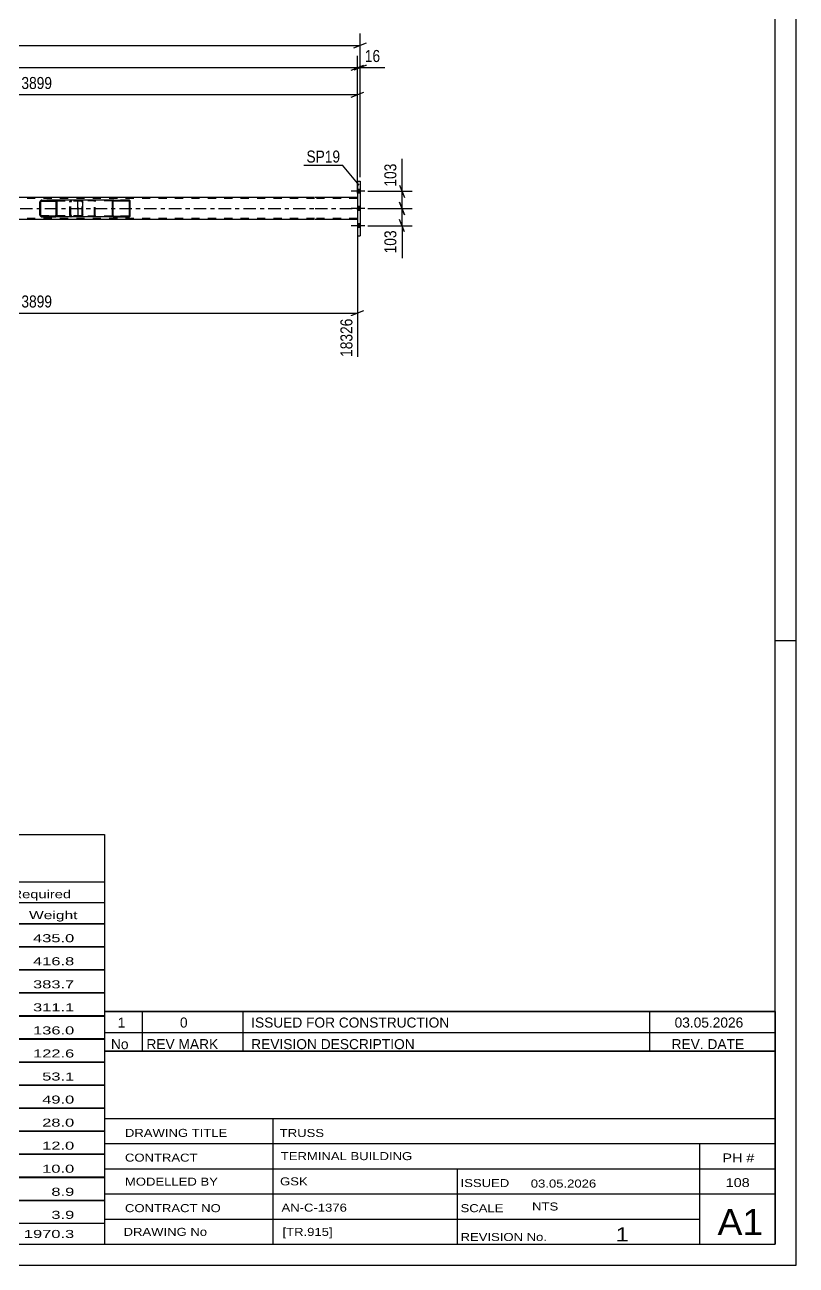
# Model space of a CAD drawing. Header units: millimetres. Extents: x 0 to 841, y 0 to 594.
# Drawn here: x 657 to 841, y 0 to 295.9 of the extents above; entities that cross this region are included whole.
import ezdxf

# ---------------------------------------------------------------- set-up
doc = ezdxf.new("R2010")
doc.units = ezdxf.units.MM
doc.linetypes.add('DXK_LINE_DOT2', pattern=[3.9198, 1.9599, -1.9599])
doc.linetypes.add('DXK_LINE_DOT3', pattern=[5.9187, 2.979, -0.9799, 0.9799, -0.9799])
doc.styles.add('Arial Narrow', font='ARIALN.TTF', dxfattribs={"height": 0.2})

# ---------------------------------------------------------------- blocks, each defined once
blk = doc.blocks.new('Unknown-814521683-14122')
at = {"color": 7, "linetype": 'Continuous'}
for p, q in [((676, 60.55), (836, 60.55)), ((836, 60.55), (676, 60.55)), ((676, 60.55), (676, 55.55)), ((685, 60.55), (685, 55.55)), ((709, 60.55), (709, 55.55)), ((806, 60.55), (806, 55.55)), ((836, 60.55), (836, 55.55)), ((676, 55.55), (836, 55.55)), ((676, 55.55), (676, 51.05)), ((676, 55.55), (836, 55.55)), ((685, 55.55), (685, 51.05)), ((709, 55.55), (709, 51.05)), ((806, 55.55), (806, 51.05)), ((836, 55.55), (836, 51.05)), ((836, 51.05), (676, 51.05))]:
    blk.add_line(p, q, dxfattribs=at)
at = {"color": 7, "linetype": 'Continuous', "style": 'Arial Narrow'}
for s, height, width, p in [('1', 2.39, 1.196471, (679.16, 56.7)), ('0', 2.39, 1.196471, (694, 56.7)), ('ISSUED FOR CONSTRUCTION', 2.3861, 1.196471, (711, 56.7)), ('03.05.2026', 2.386, 1.196471, (812, 56.7)), ('No', 2.386, 1.2, (677.54, 51.55)), ('REV MARK', 2.386, 1.2, (686, 51.55)), ('REVISION DESCRIPTION', 2.3861, 1.2, (711, 51.55)), ('REV. DATE', 2.386, 1.2, (811.28, 51.55))]:
    blk.add_text(s, height=height, dxfattribs=dict(at, width=width)).set_placement(p)
blk = doc.blocks.new('Unknown-814521683-1135')
at = {"color": 5, "linetype": 'Continuous'}
for p, q in [((841, 0), (841, 594)), ((836, 5), (836, 589)), ((841, 149), (836, 149)), ((5, 5), (836, 5)), ((0, 0), (841, 0))]:
    blk.add_line(p, q, dxfattribs=at)
blk = doc.blocks.new('Unknown-814521683-14119')
at = {"color": 7, "linetype": 'Continuous'}
for p, q in [((676, 51.05), (676, 5)), ((676, 51.05), (836, 51.05)), ((836, 51), (836, 5)), ((676, 35), (836, 35)), ((716.14, 35), (716.14, 5)), ((676, 29), (836, 29)), ((818, 5.05), (818, 29.05)), ((676, 23), (836, 23)), ((760.14, 23), (760.14, 5)), ((676, 17), (836, 17)), ((676, 11), (818, 11)), ((676, 5), (836, 5))]:
    blk.add_line(p, q, dxfattribs=at)
at = {"color": 7, "style": 'Arial Narrow'}
for s, height, width, p in [('DRAWING TITLE', 1.9089, 1.425378, (680.88, 30.61)), ('TRUSS', 1.909, 1.425378, (717.81, 30.59)), ('CONTRACT', 1.909, 1.425378, (680.88, 24.71)), ('TERMINAL BUILDING', 1.9089, 1.425378, (718.06, 25.07)), ('MODELLED BY', 1.9089, 1.425378, (680.88, 18.98)), ('GSK', 1.909, 1.425378, (717.88, 19.04)), ('ISSUED', 1.909, 1.425378, (760.94, 18.64)), ('03.05.2026', 1.909, 1.425378, (777.69, 18.52)), ('CONTRACT NO', 1.9089, 1.425378, (680.88, 12.66)), ('AN-C-1376', 1.909, 1.425378, (718.23, 12.78)), ('SCALE', 1.909, 1.425378, (760.94, 12.65)), ('A1', 6.204, 1.25, (822.24, 7.2)), ('DRAWING No', 1.909, 1.425378, (680.56, 7)), ('[TR.915]', 1.909, 1.425378, (718.46, 6.99)), ('1', 3.34, 1.5, (797.91, 5.68)), ('REVISION No.', 1.9089, 1.425378, (760.94, 5.77))]:
    blk.add_text(s, height=height, dxfattribs=dict(at, width=width)).set_placement(p)
at = {"color": 7, "linetype": 'Continuous', "style": 'Arial Narrow'}
for s, height, width, p in [('PH #', 2.1, 1.42538, (823.4, 24.55)), ('108', 2.1, 1.42538, (824.19, 18.65)), ('NTS', 1.909, 1.425378, (778, 13.05))]:
    blk.add_text(s, height=height, dxfattribs=dict(at, width=width)).set_placement(p)
blk = doc.blocks.new('Unknown-814521683-14120')
at = {"color": 7, "linetype": 'Continuous'}
for p, q in [((516, 102.75), (676, 102.75)), ((516, 91.5), (516, 102.75)), ((676, 102.75), (676, 91.5)), ((516, 91.5), (676, 91.5)), ((516, 91.5), (516, 86.5)), ((676, 91.5), (676, 86.5)), ((516, 86.5), (676, 86.5)), ((516, 86.5), (516, 81.5)), ((540, 86.5), (540, 81.5)), ((575.5, 86.5), (575.5, 81.5)), ((601.5, 86.5), (601.5, 81.5)), ((614.5, 86.5), (614.5, 81.5)), ((632, 86.5), (632, 81.5)), ((654, 86.5), (654, 81.5)), ((676, 86.5), (676, 81.5)), ((516, 81.5), (676, 81.5)), ((516, 81.45), (516, 76.05)), ((516, 81.45), (676, 81.45)), ((540, 81.5), (540, 76)), ((575.5, 81.5), (575.5, 76)), ((601.5, 81.5), (601.5, 76)), ((614.5, 81.5), (614.5, 76)), ((632, 81.5), (632, 76)), ((654, 81.5), (654, 76)), ((676, 81.45), (676, 76.05)), ((516, 76.05), (676, 76.05)), ((516, 75.95), (516, 70.55)), ((516, 75.95), (676, 75.95)), ((540, 76), (540, 70.5)), ((575.5, 76), (575.5, 70.5)), ((601.5, 76), (601.5, 70.5)), ((614.5, 76), (614.5, 70.5)), ((632, 76), (632, 70.5)), ((654, 76), (654, 70.5)), ((676, 75.95), (676, 70.55)), ((516, 70.55), (676, 70.55)), ((516, 70.45), (516, 65.05)), ((516, 70.45), (676, 70.45)), ((540, 70.5), (540, 65)), ((575.5, 70.5), (575.5, 65)), ((601.5, 70.5), (601.5, 65)), ((614.5, 70.5), (614.5, 65)), ((632, 70.5), (632, 65)), ((654, 70.5), (654, 65)), ((676, 70.45), (676, 65.05)), ((516, 65.05), (676, 65.05)), ((516, 64.95), (516, 59.55)), ((516, 64.95), (676, 64.95)), ((540, 65), (540, 59.5)), ((575.5, 65), (575.5, 59.5)), ((601.5, 65), (601.5, 59.5)), ((614.5, 65), (614.5, 59.5)), ((632, 65), (632, 59.5)), ((654, 65), (654, 59.5)), ((676, 64.95), (676, 59.55)), ((516, 59.55), (676, 59.55)), ((516, 59.45), (516, 54.05)), ((516, 59.45), (676, 59.45)), ((540, 59.5), (540, 54)), ((575.5, 59.5), (575.5, 54)), ((601.5, 59.5), (601.5, 54)), ((614.5, 59.5), (614.5, 54)), ((632, 59.5), (632, 54)), ((654, 59.5), (654, 54)), ((676, 59.45), (676, 54.05)), ((516, 54.05), (676, 54.05)), ((516, 53.95), (516, 48.55)), ((516, 53.95), (676, 53.95)), ((540, 54), (540, 48.5)), ((575.5, 54), (575.5, 48.5)), ((601.5, 54), (601.5, 48.5)), ((614.5, 54), (614.5, 48.5)), ((632, 54), (632, 48.5)), ((654, 54), (654, 48.5)), ((676, 53.95), (676, 48.55)), ((516, 48.55), (676, 48.55)), ((516, 48.45), (516, 43.05)), ((516, 48.45), (676, 48.45)), ((540, 48.5), (540, 43)), ((575.5, 48.5), (575.5, 43)), ((601.5, 48.5), (601.5, 43)), ((614.5, 48.5), (614.5, 43)), ((632, 48.5), (632, 43)), ((654, 48.5), (654, 43)), ((676, 48.45), (676, 43.05)), ((516, 43.05), (676, 43.05)), ((516, 42.95), (516, 37.55)), ((516, 42.95), (676, 42.95)), ((540, 43), (540, 37.5)), ((575.5, 43), (575.5, 37.5)), ((601.5, 43), (601.5, 37.5)), ((614.5, 43), (614.5, 37.5)), ((632, 43), (632, 37.5)), ((654, 43), (654, 37.5)), ((676, 42.95), (676, 37.55)), ((516, 37.55), (676, 37.55)), ((516, 37.45), (516, 32.05)), ((516, 37.45), (676, 37.45)), ((540, 37.5), (540, 32)), ((575.5, 37.5), (575.5, 32)), ((601.5, 37.5), (601.5, 32)), ((614.5, 37.5), (614.5, 32)), ((632, 37.5), (632, 32)), ((654, 37.5), (654, 32)), ((676, 37.45), (676, 32.05)), ((516, 32.05), (676, 32.05)), ((516, 31.95), (516, 26.55)), ((516, 31.95), (676, 31.95)), ((540, 32), (540, 26.5)), ((575.5, 32), (575.5, 26.5)), ((601.5, 32), (601.5, 26.5)), ((614.5, 32), (614.5, 26.5)), ((632, 32), (632, 26.5)), ((654, 32), (654, 26.5)), ((676, 31.95), (676, 26.55)), ((516, 26.55), (676, 26.55)), ((516, 26.45), (516, 21.05)), ((516, 26.45), (676, 26.45)), ((540, 26.5), (540, 21)), ((575.5, 26.5), (575.5, 21)), ((601.5, 26.5), (601.5, 21)), ((614.5, 26.5), (614.5, 21)), ((632, 26.5), (632, 21)), ((654, 26.5), (654, 21)), ((676, 26.45), (676, 21.05)), ((516, 21.05), (676, 21.05)), ((516, 20.95), (516, 15.55)), ((516, 20.95), (676, 20.95)), ((540, 21), (540, 15.5)), ((575.5, 21), (575.5, 15.5)), ((601.5, 21), (601.5, 15.5)), ((614.5, 21), (614.5, 15.5)), ((632, 21), (632, 15.5)), ((654, 21), (654, 15.5)), ((676, 20.95), (676, 15.55)), ((516, 15.55), (676, 15.55)), ((516, 15.45), (516, 10.05)), ((516, 15.45), (676, 15.45)), ((540, 15.5), (540, 10)), ((575.5, 15.5), (575.5, 10)), ((601.5, 15.5), (601.5, 10)), ((614.5, 15.5), (614.5, 10)), ((632, 15.5), (632, 10)), ((654, 15.5), (654, 10)), ((676, 15.45), (676, 10.05)), ((516, 10.05), (676, 10.05)), ((516, 10), (676, 10)), ((516, 10), (516, 5)), ((632, 10), (632, 5)), ((654, 10), (654, 5)), ((676, 10), (676, 5)), ((516, 5), (676, 5))]:
    blk.add_line(p, q, dxfattribs=at)
at = {"color": 7, "style": 'Arial Narrow'}
for s, height, width, p in [('GENERAL NOTES & WELD DETAILS :', 2.8633, 1.4, (517.15, 95.06)), ('REFER TYP DRAWING TYP-01', 1.9089, 1.6, (600.7, 95.16)), ("MATERIAL LIST FOR ASSEMBLY MK'D", 1.9089, 1.6, (517.15, 87.56)), ('TR915', 1.909, 1.794707, (609.9, 87.47)), ('3', 1.91, 1.794707, (638.08, 87.56)), ('No. Required', 1.9089, 1.6, (647.41, 87.56)), ('Mark', 1.909, 1.7, (517.34, 82.5)), ('Profile', 1.909, 1.7, (550.41, 82.5)), ('Material', 1.909, 1.7, (580.54, 82.56)), ('No.', 1.909, 1.7, (605.5, 82.56)), ('Length', 1.909, 1.7, (616, 82.56)), ('Area', 1.909, 1.7, (638.5, 82.56)), ('Weight', 1.909, 1.7, (658, 82.56))]:
    blk.add_text(s, height=height, dxfattribs=dict(at, width=width)).set_placement(p)
at = {"color": 7, "linetype": 'Continuous', "style": 'Arial Narrow'}
for s, height, width, p in [('BC181', 1.909, 1.794707, (517.5, 77.06)), ('SHS132*6', 1.909, 1.794707, (542, 77.06)), ('E350', 1.909, 1.794707, (581.74, 77.06)), ('1', 1.91, 1.794707, (605.86, 77.06)), ('18326', 1.909, 1.794707, (616.4, 77.06)), ('9.7', 1.909, 1.794707, (642.32, 77.06)), ('435.0', 1.909, 1.794707, (658.96, 77.06)), ('TR915', 1.909, 1.794707, (517.5, 71.56)), ('SHS100*8', 1.909, 1.794707, (542, 71.56)), ('E350', 1.909, 1.794707, (581.74, 71.56)), ('1', 1.91, 1.794707, (605.86, 71.56)), ('18035', 1.909, 1.794707, (616.4, 71.56)), ('7.2', 1.909, 1.794707, (642.32, 71.56)), ('416.8', 1.909, 1.794707, (658.96, 71.56)), ('M177', 1.909, 1.794707, (517.5, 66.06)), ('SHS100*6', 1.909, 1.794707, (542, 66.06)), ('E350', 1.909, 1.794707, (581.74, 66.06)), ('7', 1.91, 1.794707, (605.86, 66.06)), ('3167', 1.909, 1.794707, (618.58, 66.06)), ('1.2', 1.909, 1.794707, (642.32, 66.06)), ('383.7', 1.909, 1.794707, (658.96, 66.06)), ('M196', 1.909, 1.794707, (517.5, 60.56)), ('SHS100*4', 1.909, 1.794707, (542, 60.56)), ('E350', 1.909, 1.794707, (581.74, 60.56)), ('8', 1.91, 1.794707, (605.86, 60.56)), ('3261', 1.909, 1.794707, (618.58, 60.56)), ('1.3', 1.909, 1.794707, (642.32, 60.56)), ('311.1', 1.909, 1.794707, (658.96, 60.56)), ('SP20', 1.909, 1.794707, (517.5, 55.06)), ('PL20*380', 1.909, 1.794707, (542, 55.06)), ('E350', 1.909, 1.794707, (581.74, 55.06)), ('6', 1.91, 1.794707, (605.86, 55.06)), ('380', 1.909, 1.794707, (620.77, 55.06)), ('0.3', 1.909, 1.794707, (642.32, 55.06)), ('136.0', 1.909, 1.794707, (658.96, 55.06)), ('PL581', 1.909, 1.794707, (517.5, 49.56)), ('PL12*300', 1.909, 1.794707, (542, 49.56)), ('E350', 1.909, 1.794707, (581.74, 49.56)), ('14', 1.909, 1.794707, (604.76, 49.56)), ('310', 1.909, 1.794707, (620.77, 49.56)), ('0.2', 1.909, 1.794707, (642.32, 49.56)), ('122.6', 1.909, 1.794707, (658.96, 49.56)), ('SP19', 1.909, 1.794707, (517.5, 44.06)), ('PL16*325', 1.909, 1.794707, (542, 44.06)), ('E350', 1.909, 1.794707, (581.74, 44.06)), ('4', 1.91, 1.794707, (605.86, 44.06)), ('325', 1.909, 1.794707, (620.77, 44.06)), ('0.2', 1.909, 1.794707, (642.32, 44.06)), ('53.1', 1.909, 1.794707, (661.14, 44.06)), ('M1488', 1.909, 1.794707, (517.5, 38.56)), ('RHS100*100*6', 1.9089, 1.794707, (542, 38.56)), ('E350', 1.909, 1.794707, (581.74, 38.56)), ('14', 1.909, 1.794707, (604.76, 38.56)), ('198', 1.909, 1.794707, (620.77, 38.56)), ('0.1', 1.909, 1.794707, (642.32, 38.56)), ('49.0', 1.909, 1.794707, (661.14, 38.56)), ('TB74', 1.909, 1.794707, (517.5, 33.06)), ('RHS150*110*6', 1.9089, 1.794707, (542, 33.06)), ('E350', 1.909, 1.794707, (581.74, 33.06)), ('6', 1.91, 1.794707, (605.86, 33.06)), ('200', 1.909, 1.794707, (620.77, 33.06)), ('0.1', 1.909, 1.794707, (642.32, 33.06)), ('28.0', 1.909, 1.794707, (661.14, 33.06)), ('PL538', 1.909, 1.794707, (517.5, 27.56)), ('PL10*150', 1.909, 1.794707, (542, 27.56)), ('E350', 1.909, 1.794707, (581.74, 27.56)), ('6', 1.91, 1.794707, (605.86, 27.56)), ('170', 1.909, 1.794707, (620.77, 27.56)), ('0.1', 1.909, 1.794707, (642.32, 27.56)), ('12.0', 1.909, 1.794707, (661.14, 27.56)), ('ST33', 1.909, 1.794707, (517.5, 22.06)), ('PL8*100', 1.909, 1.794707, (542, 22.06)), ('E350', 1.909, 1.794707, (581.74, 22.06)), ('24', 1.909, 1.794707, (604.76, 22.06)), ('135', 1.909, 1.794707, (620.77, 22.06)), ('0.0', 1.909, 1.794707, (642.32, 22.06)), ('10.0', 1.909, 1.794707, (661.14, 22.06)), ('ST32', 1.909, 1.794707, (517.5, 16.56)), ('PL8*100', 1.909, 1.794707, (542, 16.56)), ('E350', 1.909, 1.794707, (581.74, 16.56)), ('24', 1.909, 1.794707, (604.76, 16.56)), ('121', 1.909, 1.794707, (620.77, 16.56)), ('0.0', 1.909, 1.794707, (642.32, 16.56)), ('8.9', 1.909, 1.794707, (663.33, 16.56)), ('M1489', 1.909, 1.794707, (517.5, 11.06)), ('RHS100*100*6', 1.9089, 1.794707, (542, 11.06)), ('E350', 1.909, 1.794707, (581.74, 11.06)), ('1', 1.91, 1.794707, (605.86, 11.06)), ('222', 1.909, 1.794707, (620.77, 11.06)), ('0.1', 1.909, 1.794707, (642.32, 11.06)), ('3.9', 1.909, 1.794707, (663.33, 11.06)), ('Total', 1.909, 1.7, (618.33, 6.5)), ('44.5', 1.909, 1.794707, (639.64, 6.5)), ('1970.3', 1.909, 1.794707, (656.77, 6.5))]:
    blk.add_text(s, height=height, dxfattribs=dict(at, width=width)).set_placement(p)
blk = doc.blocks.new('Bolt-814521683-2808 - 2731')
at = {"linetype": 'Continuous'}
for points in [[(736.98, 255.77), (736.98, 256.65), (736.34, 256.65), (736.34, 255.77)], [(736.98, 255.77), (736.98, 256.65), (736.34, 256.65), (736.34, 255.77)], [(736.98, 255.77), (736.98, 256.65), (736.34, 256.65), (736.34, 255.77)], [(736.98, 251.67), (736.98, 252.55), (736.34, 252.55), (736.34, 251.67)], [(736.98, 251.67), (736.98, 252.55), (736.34, 252.55), (736.34, 251.67)], [(736.98, 247.57), (736.98, 248.45), (736.34, 248.45), (736.34, 247.57)], [(736.98, 247.57), (736.98, 248.45), (736.34, 248.45), (736.34, 247.57)], [(736.98, 247.57), (736.98, 248.45), (736.34, 248.45), (736.34, 247.57)]]:
    blk.add_hatch(color=1, dxfattribs=at).paths.add_polyline_path(points)
at = {"color": 1, "linetype": 'Continuous'}
for p, q in [((738.14, 256.21), (734.82, 256.21)), ((738.14, 256.21), (734.82, 256.21)), ((738.14, 256.21), (734.82, 256.21)), ((736.98, 256.65), (736.34, 256.65)), ((736.98, 256.65), (736.34, 256.65)), ((736.98, 256.65), (736.34, 256.65)), ((736.98, 255.77), (736.34, 255.77)), ((736.98, 255.77), (736.34, 255.77)), ((736.98, 255.77), (736.34, 255.77)), ((738.14, 252.11), (734.82, 252.11)), ((738.14, 252.11), (734.82, 252.11)), ((736.98, 252.55), (736.34, 252.55)), ((736.98, 252.55), (736.34, 252.55)), ((736.98, 251.67), (736.34, 251.67)), ((736.98, 251.67), (736.34, 251.67)), ((738.14, 248.01), (734.82, 248.01)), ((738.14, 248.01), (734.82, 248.01)), ((738.14, 248.01), (734.82, 248.01)), ((736.98, 248.45), (736.34, 248.45)), ((736.98, 248.45), (736.34, 248.45)), ((736.98, 248.45), (736.34, 248.45)), ((736.98, 247.57), (736.34, 247.57)), ((736.98, 247.57), (736.34, 247.57)), ((736.98, 247.57), (736.34, 247.57))]:
    blk.add_line(p, q, dxfattribs=at)
blk = doc.blocks.new('Part-814521683-2914 - 2731')
at = {"color": 2, "linetype": 'Continuous'}
for p, q in [((736.34, 258.61), (736.98, 258.61)), ((736.34, 258.61), (736.34, 245.61)), ((736.98, 258.61), (736.98, 245.61)), ((736.34, 245.61), (736.98, 245.61))]:
    blk.add_line(p, q, dxfattribs=at)
blk = doc.blocks.new('Part-814521683-2860 - 2731')
at = {"color": 7, "linetype": 'DXK_LINE_DOT2'}
for p, q in [((726.12, 254.51), (64, 254.51)), ((736.34, 254.51), (726.22, 254.51)), ((736.34, 254.75), (736.34, 249.47)), ((726.12, 249.71), (64, 249.71)), ((736.34, 249.71), (726.22, 249.71))]:
    blk.add_line(p, q, dxfattribs=at)
at = {"color": 2, "linetype": 'Continuous'}
for p, q in [((726.12, 254.75), (588.53, 254.75)), ((736.34, 254.75), (726.22, 254.75)), ((726.12, 249.47), (588.53, 249.47)), ((736.34, 249.47), (726.22, 249.47))]:
    blk.add_line(p, q, dxfattribs=at)
at = {"color": 7, "linetype": 'DXK_LINE_DOT3'}
for p, q in [((64, 252.11), (726.12, 252.11)), ((726.22, 252.11), (736.34, 252.11))]:
    blk.add_line(p, q, dxfattribs=at)
blk = doc.blocks.new('Part-814521683-2939 - 2731')
at = {"linetype": 'Continuous'}
h = blk.add_hatch(dxfattribs=at)
h.set_pattern_fill('', scale=0.7, style=0, pattern_type=0)
h.set_pattern_definition([(45, (682.123, 253.9117), (-1.57154, 1.57154), [])])
h.paths.add_polyline_path([(682.15, 253.79), (682.12, 253.91), (682.05, 254.02), (681.94, 254.08), (681.81, 254.11), (678.23, 254.11), (678.1, 254.08), (677.99, 254.02), (677.92, 253.91), (677.89, 253.79), (677.89, 250.43), (677.92, 250.31), (677.99, 250.2), (678.1, 250.13), (678.23, 250.11), (681.81, 250.11), (681.94, 250.13), (682.05, 250.2), (682.12, 250.31), (682.15, 250.43)])
h.paths.add_polyline_path([(681.97, 250.37), (681.93, 250.32), (681.87, 250.28), (681.81, 250.27), (678.23, 250.27), (678.17, 250.28), (678.11, 250.32), (678.08, 250.37), (678.06, 250.43), (678.06, 253.79), (678.08, 253.85), (678.11, 253.9), (678.17, 253.94), (678.23, 253.95), (681.81, 253.95), (681.87, 253.94), (681.93, 253.9), (681.97, 253.85), (681.98, 253.79), (681.98, 250.43)])
at = {"color": 7, "linetype": 'DXK_LINE_DOT2'}
for p, q in [((669.54, 253.79), (669.57, 253.91)), ((669.54, 253.79), (669.54, 250.43)), ((669.73, 253.85), (669.71, 253.79)), ((669.71, 250.43), (669.71, 253.79)), ((669.76, 253.9), (669.73, 253.85)), ((669.75, 254.08), (669.88, 254.11)), ((669.82, 253.94), (669.76, 253.9)), ((669.88, 253.95), (669.82, 253.94)), ((670.54, 254.11), (669.88, 254.11)), ((681.81, 253.95), (669.88, 253.95)), ((673.46, 254.11), (673.59, 254.08)), ((673.52, 253.94), (673.46, 253.95)), ((673.58, 253.9), (673.52, 253.94)), ((673.62, 253.85), (673.58, 253.9)), ((673.63, 253.79), (673.62, 253.85)), ((673.63, 250.43), (673.63, 253.79)), ((673.77, 253.91), (673.8, 253.79)), ((673.8, 250.43), (673.8, 253.79)), ((681.81, 254.11), (678.23, 254.11)), ((669.55, 250.41), (669.54, 250.43)), ((669.57, 250.31), (669.55, 250.41)), ((669.71, 250.43), (669.73, 250.37)), ((669.73, 250.37), (669.76, 250.32)), ((669.88, 250.11), (669.75, 250.13)), ((669.76, 250.32), (669.82, 250.28)), ((669.82, 250.28), (669.88, 250.27)), ((681.81, 250.27), (669.88, 250.27)), ((670.54, 250.11), (669.88, 250.11)), ((673.46, 250.27), (673.52, 250.28)), ((673.59, 250.13), (673.46, 250.11)), ((673.52, 250.28), (673.58, 250.32)), ((673.58, 250.32), (673.62, 250.37)), ((673.62, 250.37), (673.63, 250.43)), ((673.8, 250.43), (673.77, 250.31)), ((681.81, 250.11), (678.23, 250.11))]:
    blk.add_line(p, q, dxfattribs=at)
at = {"color": 2, "linetype": 'Continuous'}
for p, q in [((678.23, 254.11), (670.54, 254.11)), ((677.92, 253.91), (677.89, 253.79)), ((677.89, 250.43), (677.89, 253.79)), ((678.06, 253.79), (678.08, 253.85)), ((678.06, 250.43), (678.06, 253.79)), ((678.08, 253.85), (678.11, 253.9)), ((678.23, 254.11), (678.1, 254.08)), ((678.11, 253.9), (678.17, 253.94)), ((678.17, 253.94), (678.23, 253.95)), ((678.23, 254.11), (681.81, 254.11)), ((678.23, 253.95), (681.81, 253.95)), ((681.94, 254.08), (681.81, 254.11)), ((681.81, 253.95), (681.87, 253.94)), ((681.87, 253.94), (681.93, 253.9)), ((681.93, 253.9), (681.97, 253.85)), ((681.97, 253.85), (681.98, 253.79)), ((681.98, 250.43), (681.98, 253.79)), ((682.15, 253.79), (682.12, 253.91)), ((682.15, 250.43), (682.15, 253.79)), ((678.23, 250.11), (670.54, 250.11)), ((677.89, 250.43), (677.92, 250.31)), ((678.08, 250.37), (678.06, 250.43)), ((678.11, 250.32), (678.08, 250.37)), ((678.1, 250.13), (678.23, 250.11)), ((678.17, 250.28), (678.11, 250.32)), ((678.23, 250.27), (678.17, 250.28)), ((678.23, 250.27), (681.81, 250.27)), ((678.23, 250.11), (681.81, 250.11)), ((681.87, 250.28), (681.81, 250.27)), ((681.81, 250.11), (681.94, 250.13)), ((681.93, 250.32), (681.87, 250.28)), ((681.97, 250.37), (681.93, 250.32)), ((681.98, 250.43), (681.97, 250.37)), ((682.12, 250.31), (682.15, 250.43))]:
    blk.add_line(p, q, dxfattribs=at)
at = {"color": 7, "linetype": 'DXK_LINE_DOT2'}
for centre, start, end in [((669.87, 253.78), 110.7583, 155.68), ((673.47, 253.78), 24.32, 69.2417), ((669.87, 250.44), 204.32, 249.2417), ((673.47, 250.44), 290.7583, 335.68)]:
    blk.add_arc(centre, 0.331, start, end, dxfattribs=at)
at = {"color": 2, "linetype": 'Continuous'}
for centre, start, end in [((678.22, 253.78), 110.7583, 155.68), ((681.82, 253.78), 24.32, 69.2417), ((678.22, 250.44), 204.32, 249.2417), ((681.82, 250.44), 290.7583, 335.68)]:
    blk.add_arc(centre, 0.331, start, end, dxfattribs=at)
blk = doc.blocks.new('Part-814521683-2968 - 2731')
at = {"linetype": 'Continuous'}
h = blk.add_hatch(dxfattribs=at)
h.set_pattern_fill('', scale=0.7, style=0, pattern_type=0)
h.set_pattern_definition([(45, (664.6994, 253.8129), (-1.57154, 1.57154), [])])
h.paths.add_polyline_path([(664.74, 253.63), (664.7, 253.81), (664.59, 253.97), (664.43, 254.07), (664.23, 254.11), (661.05, 254.11), (660.86, 254.07), (660.7, 253.97), (660.59, 253.81), (660.55, 253.63), (660.55, 250.59), (660.59, 250.41), (660.7, 250.25), (660.86, 250.15), (661.05, 250.11), (664.23, 250.11), (664.43, 250.15), (664.59, 250.25), (664.7, 250.41), (664.74, 250.59)])
h.paths.add_polyline_path([(664.47, 250.5), (664.41, 250.42), (664.33, 250.37), (664.23, 250.35), (661.05, 250.35), (660.95, 250.37), (660.87, 250.42), (660.82, 250.5), (660.8, 250.59), (660.8, 253.63), (660.82, 253.72), (660.87, 253.8), (660.95, 253.85), (661.05, 253.87), (664.23, 253.87), (664.33, 253.85), (664.41, 253.8), (664.47, 253.72), (664.49, 253.63), (664.49, 250.59)])
at = {"color": 2, "linetype": 'Continuous'}
for p, q in [((660.59, 253.81), (660.55, 253.63)), ((660.55, 250.59), (660.55, 253.63)), ((660.8, 253.63), (660.82, 253.72)), ((660.8, 250.59), (660.8, 253.63)), ((660.82, 253.72), (660.87, 253.8)), ((661.05, 254.11), (660.86, 254.07)), ((660.87, 253.8), (660.95, 253.85)), ((660.95, 253.85), (661.05, 253.87)), ((661.05, 254.11), (664.23, 254.11)), ((661.05, 253.87), (664.23, 253.87)), ((670.54, 254.11), (664.23, 254.11)), ((664.43, 254.07), (664.23, 254.11)), ((664.23, 253.87), (664.33, 253.85)), ((664.33, 253.85), (664.41, 253.8)), ((664.41, 253.8), (664.47, 253.72)), ((664.47, 253.72), (664.49, 253.63)), ((664.49, 250.59), (664.49, 253.63)), ((664.74, 253.63), (664.7, 253.81)), ((664.74, 250.59), (664.74, 253.63)), ((670.54, 254.11), (670.64, 254.07)), ((670.64, 254.07), (670.73, 253.97)), ((670.73, 253.97), (670.79, 253.81)), ((670.79, 253.81), (670.81, 253.63)), ((670.81, 250.59), (670.81, 253.63)), ((660.55, 250.59), (660.59, 250.41)), ((660.82, 250.5), (660.8, 250.59)), ((660.87, 250.42), (660.82, 250.5)), ((660.86, 250.15), (661.05, 250.11)), ((660.95, 250.37), (660.87, 250.42)), ((661.05, 250.35), (660.95, 250.37)), ((661.05, 250.35), (664.23, 250.35)), ((661.05, 250.11), (664.23, 250.11)), ((664.33, 250.37), (664.23, 250.35)), ((664.23, 250.11), (664.43, 250.15)), ((670.54, 250.11), (664.23, 250.11)), ((664.41, 250.42), (664.33, 250.37)), ((664.47, 250.5), (664.41, 250.42)), ((664.49, 250.59), (664.47, 250.5)), ((664.7, 250.41), (664.74, 250.59)), ((670.64, 250.15), (670.54, 250.11)), ((670.73, 250.25), (670.64, 250.15)), ((670.79, 250.41), (670.73, 250.25)), ((670.81, 250.59), (670.79, 250.41))]:
    blk.add_line(p, q, dxfattribs=at)
at = {"color": 7, "linetype": 'DXK_LINE_DOT2'}
for p, q in [((664.23, 254.11), (661.05, 254.11)), ((670.54, 253.87), (661.05, 253.87)), ((667.7, 253.63), (667.74, 253.81)), ((667.7, 250.59), (667.7, 253.63)), ((667.97, 253.72), (667.95, 253.63)), ((667.95, 250.59), (667.95, 253.63)), ((668.02, 253.8), (667.97, 253.72)), ((668.01, 254.07), (668.2, 254.11)), ((668.1, 253.85), (668.02, 253.8)), ((668.2, 253.87), (668.1, 253.85)), ((669.54, 253.87), (669.54, 254.11)), ((670.59, 253.85), (670.54, 253.87)), ((670.63, 253.8), (670.59, 253.85)), ((670.66, 253.72), (670.63, 253.8)), ((670.67, 253.63), (670.66, 253.72)), ((670.67, 250.59), (670.67, 253.63)), ((670.54, 250.35), (661.05, 250.35)), ((664.23, 250.11), (661.05, 250.11)), ((667.74, 250.41), (667.7, 250.59)), ((667.95, 250.59), (667.97, 250.5)), ((667.97, 250.5), (668.02, 250.42)), ((668.2, 250.11), (668.01, 250.15)), ((668.02, 250.42), (668.1, 250.37)), ((668.1, 250.37), (668.2, 250.35)), ((669.54, 250.11), (669.54, 250.35)), ((670.54, 250.35), (670.59, 250.37)), ((670.59, 250.37), (670.63, 250.42)), ((670.63, 250.42), (670.66, 250.5)), ((670.66, 250.5), (670.67, 250.59))]:
    blk.add_line(p, q, dxfattribs=at)
at = {"color": 2, "linetype": 'Continuous'}
for centre, start, end in [((661.04, 253.61), 111.1941, 156.1506), ((664.25, 253.61), 23.8494, 68.8059), ((661.04, 250.6), 203.8494, 248.8059), ((664.25, 250.6), 291.1941, 336.1506)]:
    blk.add_arc(centre, 0.492, start, end, dxfattribs=at)
at = {"color": 7, "linetype": 'DXK_LINE_DOT2'}
for centre, start, end in [((668.19, 253.61), 111.1941, 156.1506), ((668.19, 250.6), 203.8494, 248.8059)]:
    blk.add_arc(centre, 0.492, start, end, dxfattribs=at)
blk = doc.blocks.new('StraightDimension-814521683-3189 - 2731')
at = {"color": 7, "linetype": 'Continuous'}
for p, q in [((583.33, 264.15), (583.33, 282.12)), ((736.34, 255.75), (736.34, 282.12)), ((584.83, 279.87), (581.83, 278.67)), ((583.33, 279.27), (736.34, 279.27)), ((734.84, 278.67), (737.84, 279.87))]:
    blk.add_line(p, q, dxfattribs=at)
at = {"color": 0}
blk.add_wipeout([(664.09, 280.02), (664.09, 284.22), (655.58, 284.22), (655.58, 280.02)], dxfattribs=at)
at = {"color": 3, "style": 'Arial Narrow'}
blk.add_text('3899', height=2.863, dxfattribs=at).set_placement((656.18, 280.62))
blk = doc.blocks.new('StraightDimension-814521683-3148 - 2731')
at = {"color": 7, "linetype": 'Continuous'}
for p, q in [((736.34, 248.47), (736.34, 216.7)), ((583.33, 240.07), (583.33, 216.7)), ((584.83, 227.74), (581.83, 226.54)), ((583.33, 227.14), (736.34, 227.14)), ((734.84, 226.54), (737.84, 227.74))]:
    blk.add_line(p, q, dxfattribs=at)
at = {"color": 0}
blk.add_wipeout([(664.09, 227.89), (664.09, 232.09), (655.58, 232.09), (655.58, 227.89)], dxfattribs=at)
at = {"color": 0, "linetype": 'Continuous'}
blk.add_wipeout([(735.74, 226.44), (731.54, 226.44), (731.54, 216.1), (735.74, 216.1)], dxfattribs=at)
at = {"color": 3, "style": 'Arial Narrow'}
blk.add_text('3899', height=2.863, dxfattribs=at).set_placement((656.18, 228.49))
at = {"color": 3, "linetype": 'Continuous', "style": 'Arial Narrow'}
blk.add_text('18326', height=2.863, rotation=90.0002, dxfattribs=at).set_placement((735.14, 216.7))
blk = doc.blocks.new('StraightDimension-814521683-3166 - 2731')
at = {"color": 7, "linetype": 'Continuous'}
for p, q in [((736.98, 259.61), (736.98, 293.87)), ((53.14, 291.02), (736.98, 291.02)), ((735.48, 290.42), (738.48, 291.62))]:
    blk.add_line(p, q, dxfattribs=at)
blk = doc.blocks.new('StraightDimension-814521683-7555 - 2731')
at = {"color": 7, "linetype": 'Continuous'}
for p, q in [((736.34, 259.61), (736.34, 288.56)), ((736.98, 259.61), (736.98, 288.56)), ((734.84, 285.11), (737.84, 286.31)), ((738.48, 286.31), (735.48, 285.11)), ((736.34, 285.71), (736.98, 285.71))]:
    blk.add_line(p, q, dxfattribs=at)
at = {"color": 0}
blk.add_wipeout([(742.36, 286.46), (742.36, 290.66), (737.5, 290.66), (737.5, 286.46)], dxfattribs=at)
at = {"color": 7, "linetype": 'Continuous'}
blk.add_line((736.98, 285.71), (742.89, 285.71), dxfattribs=at)
blk.add_line((736.98, 285.71), (742.89, 285.71), dxfattribs=at)
at = {"color": 3, "style": 'Arial Narrow'}
blk.add_text('16', height=2.863, dxfattribs=at).set_placement((738.1, 287.06))
blk = doc.blocks.new('StraightDimension-814521683-7556 - 2731')
at = {"color": 7, "linetype": 'Continuous'}
for p, q in [((736.34, 259.61), (736.34, 288.56)), ((53.78, 285.71), (736.34, 285.71)), ((734.84, 285.11), (737.84, 286.31))]:
    blk.add_line(p, q, dxfattribs=at)
blk = doc.blocks.new('StraightDimension-814521683-10141 - 2731')
at = {"color": 7, "linetype": 'Continuous'}
for p, q in [((746.37, 257.71), (747.57, 254.71)), ((738.82, 256.21), (749.37, 256.21)), ((746.97, 252.11), (746.97, 256.21)), ((738.82, 252.11), (749.37, 252.11)), ((747.57, 250.61), (746.37, 253.61))]:
    blk.add_line(p, q, dxfattribs=at)
at = {"color": 0}
blk.add_wipeout([(746.22, 263.42), (742.02, 263.42), (742.02, 256.73), (746.22, 256.73)], dxfattribs=at)
at = {"color": 7, "linetype": 'Continuous'}
blk.add_line((746.97, 256.21), (746.97, 263.94), dxfattribs=at)
blk.add_line((746.97, 256.21), (746.97, 263.94), dxfattribs=at)
at = {"color": 3, "style": 'Arial Narrow'}
blk.add_text('103', height=2.863, rotation=90.0002, dxfattribs=at).set_placement((745.62, 257.33))
blk = doc.blocks.new('StraightDimension-814521683-10142 - 2731')
at = {"color": 7, "linetype": 'Continuous'}
for p, q in [((738.82, 252.11), (749.37, 252.11)), ((746.37, 253.61), (747.57, 250.61)), ((746.97, 248.01), (746.97, 252.11)), ((747.57, 246.51), (746.37, 249.51)), ((738.82, 248.01), (749.37, 248.01))]:
    blk.add_line(p, q, dxfattribs=at)
at = {"color": 0}
blk.add_wipeout([(746.22, 247.48), (742.02, 247.48), (742.02, 240.8), (746.22, 240.8)], dxfattribs=at)
at = {"color": 7, "linetype": 'Continuous'}
blk.add_line((746.97, 248.01), (746.97, 240.27), dxfattribs=at)
blk.add_line((746.97, 248.01), (746.97, 240.27), dxfattribs=at)
at = {"color": 3, "style": 'Arial Narrow'}
blk.add_text('103', height=2.863, rotation=90.0002, dxfattribs=at).set_placement((745.62, 241.4))
blk = doc.blocks.new('Mark-814521683-2910 - 2731')
at = {"color": 0}
blk.add_wipeout([(732.21, 263.07), (732.21, 266.07), (724.18, 266.07), (724.18, 263.07)], dxfattribs=at)
blk.add_wipeout([(732.21, 263.07), (732.21, 266.07), (724.18, 266.07), (724.18, 263.07)], dxfattribs=at)
at = {"color": 30, "linetype": 'Continuous'}
for p in [(723.58, 262.47), (736.75, 257.64)]:
    blk.add_line(p, (732.81, 262.47), dxfattribs=at)
at = {"color": 3, "style": 'Arial Narrow'}
blk.add_text('SP19', height=2.863, dxfattribs=at).set_placement((724.18, 263.07))

msp = doc.modelspace()

# ---------------------------------------------------------------- block references
for name in ['Unknown-814521683-1135', 'Part-814521683-2914 - 2731', 'Part-814521683-2860 - 2731', 'Bolt-814521683-2808 - 2731', 'Part-814521683-2968 - 2731', 'Part-814521683-2939 - 2731', 'Unknown-814521683-14120', 'Unknown-814521683-14122', 'Unknown-814521683-14119']:
    msp.add_blockref(name, (0, 0))

# ---------------------------------------------------------------- next in the draw order: block references
for name in ['StraightDimension-814521683-3189 - 2731', 'StraightDimension-814521683-3148 - 2731']:
    msp.add_blockref(name, (0, 0))

# ---------------------------------------------------------------- next in the draw order: block references
msp.add_blockref('StraightDimension-814521683-3166 - 2731', (0, 0))

# ---------------------------------------------------------------- next in the draw order: block references
msp.add_blockref('StraightDimension-814521683-7555 - 2731', (0, 0))

# ---------------------------------------------------------------- next in the draw order: block references
msp.add_blockref('StraightDimension-814521683-7556 - 2731', (0, 0))

# ---------------------------------------------------------------- next in the draw order: block references
for name in ['Mark-814521683-2910 - 2731', 'StraightDimension-814521683-10141 - 2731']:
    msp.add_blockref(name, (0, 0))

# ---------------------------------------------------------------- next in the draw order: block references
msp.add_blockref('StraightDimension-814521683-10142 - 2731', (0, 0))

doc.saveas('drawing.dxf')
